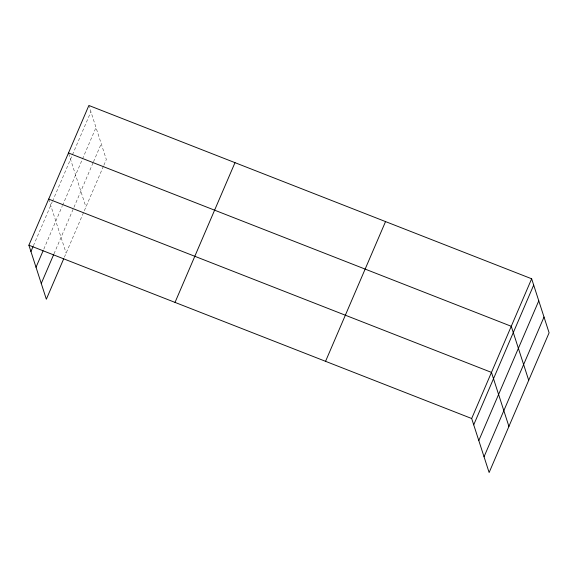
<?xml version="1.0" encoding="UTF-8"?>
<svg xmlns="http://www.w3.org/2000/svg" width="578" height="578" viewBox="0 0 578 578"><rect width="100%" height="100%" fill="white"/><g stroke="black" fill="none" stroke-linecap="round" stroke-linejoin="round"><path stroke-width="0.43" stroke-dasharray="2.89 2.17" d="M33.408 245.744L52.143 202.105M52.497 201.281L90.912 111.771M43.798 249.14L62.171 206.317M62.525 205.493L95.999 127.514M53.985 253.836L93.152 162.577M93.499 161.761L101.237 143.741M64.368 257.224L103.513 166.038M103.859 165.221L106.323 159.485L89.135 106.258M68.739 153.77L85.934 206.996M48.689 199.099L66.138 253.106"/><path stroke-width="0.87" d="M63.667 258.872L46.348 299.223L28.9 245.209L88.875 105.471L531.652 278.777L549.1 332.791L489.125 472.529L471.677 418.515L531.652 278.777M30.937 251.509L33.054 246.568M36.024 267.253L43.09 250.787M41.262 283.48L53.631 254.66M175.018 302.402L234.993 162.664M325.559 361.322L385.54 221.584M473.714 424.816L533.689 285.077M478.801 440.559L538.775 300.82M484.039 456.779L544.014 317.047M68.486 152.982L511.263 326.288L528.711 380.302M48.689 199.099L491.466 372.398L508.915 426.412M28.9 245.209L471.677 418.515"/></g></svg>
